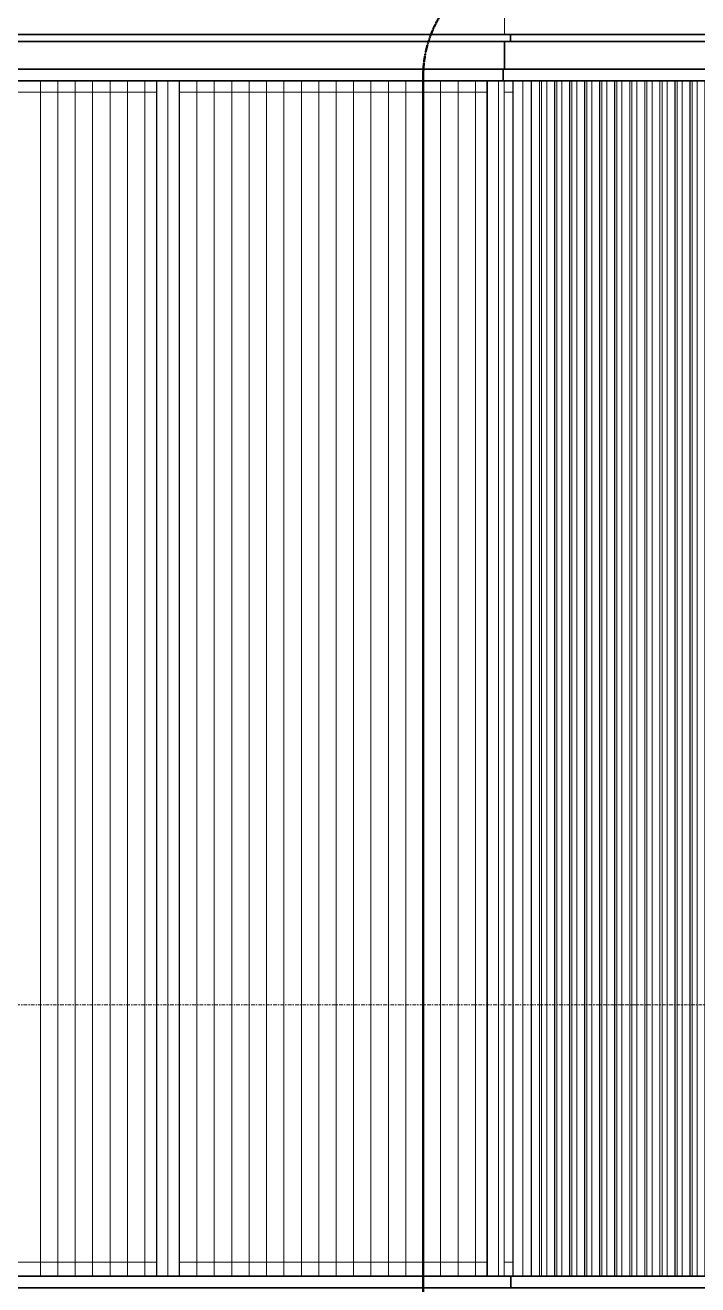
# Model space of a CAD drawing. Header units: millimetres. Extents: x 652554 to 1678317, y -308114 to 170803.
# Drawn here: x 749162 to 752073, y 161223 to 166676 of the extents above; entities that cross this region are included whole.
import ezdxf

# ---------------------------------------------------------------- set-up
doc = ezdxf.new("R2010")
doc.units = ezdxf.units.MM
doc.linetypes.add('Centre', pattern=[31.75, 6.35, -4.7625, 15.875, -4.7625])
doc.linetypes.add('DPA_Hidden 50', pattern=[3, 2, -1])
for name, color, linetype, lineweight in [('A-DETL', 1, 'Continuous', 70), ('A-DETL-GENF', 2, 'Continuous', 35), ('A-FLOR-LEVL', 3, 'Continuous', 9), ('A-GENM', 1, 'Continuous', 9), ('A-GLAZ-CURT', 2, 'Continuous', 9), ('A-GLAZ-CWMG', 2, 'Continuous', 35), ('WALL-E', 2, 'Continuous', 35)]:
    doc.layers.add(name, color=color, linetype=linetype, lineweight=lineweight)
doc.layers.add('DIM', color=1, linetype='Continuous')

# ---------------------------------------------------------------- blocks, each defined once
blk = doc.blocks.new('DPA_CP_Entrance Louver Grill Vertical Z - Louver Grill Vertical Z-V297-2240-01 ENTRANCE 2 ELEVATION 2')
at = {"layer": 'A-GLAZ-CURT'}
for p, q in [((-23006.4, 113750), (-22956.4, 113750)), ((-22956.4, 113750), (-23006.4, 113750)), ((-23006.4, 113750), (-23006.4, 108575)), ((-23006.4, 108575), (-23006.4, 113750)), ((-22956.4, 113750), (-23006.4, 113750)), ((-23006.4, 113750), (-22958.4, 113750)), ((-23006.4, 108575), (-23006.4, 113750)), ((-23006.4, 108575), (-23006.4, 113750)), ((-23006.4, 113700), (-23006.4, 113750)), ((-23006.4, 113750), (-23006.4, 113700)), ((-23006.4, 113750), (-21575.6, 113750)), ((-23006.4, 113750), (-21575.6, 113750)), ((-22958.4, 113750), (-22956.4, 113750)), ((-22958.4, 108575), (-22958.4, 113750)), ((-22958.4, 108575), (-22958.4, 113750)), ((-22956.4, 113750), (-22956.4, 108575)), ((-22956.4, 108575), (-22956.4, 113750)), ((-21625.6, 113750), (-21575.6, 113750)), ((-21575.6, 113750), (-21625.6, 113750)), ((-21625.6, 113750), (-21623.6, 113750)), ((-21575.6, 113750), (-21625.6, 113750)), ((-21625.6, 113750), (-21625.6, 108575)), ((-21625.6, 108575), (-21625.6, 113750)), ((-21623.6, 113750), (-21575.6, 113750)), ((-21623.6, 113750), (-21623.6, 108575)), ((-21623.6, 113750), (-21623.6, 108575)), ((-21575.6, 108575), (-21575.6, 113750)), ((-21575.6, 108575), (-21575.6, 113750)), ((-21575.6, 113750), (-21575.6, 108575)), ((-21575.6, 113750), (-21575.6, 108575)), ((-21575.6, 113700), (-21575.6, 113750)), ((-21575.6, 113750), (-21575.6, 113700)), ((-22956.4, 108635), (-22956.4, 113700)), ((-22956.4, 108635), (-22956.4, 113700)), ((-21625.6, 113700), (-22956.4, 113700)), ((-22956.4, 113700), (-21625.6, 113700)), ((-21625.6, 113700), (-21625.6, 108635)), ((-21625.6, 108635), (-21625.6, 113700)), ((-23006.4, 108575), (-23006.4, 108635)), ((-23006.4, 108635), (-23006.4, 108575)), ((-22956.4, 108635), (-22639, 108635)), ((-22956.4, 108635), (-22639, 108635)), ((-22537.4, 108635), (-21625.6, 108635)), ((-22537.4, 108635), (-21625.6, 108635)), ((-21575.6, 108575), (-21575.6, 108635)), ((-21575.6, 108635), (-21575.6, 108575)), ((-23006.4, 108575), (-22956.4, 108575)), ((-22956.4, 108575), (-23006.4, 108575)), ((-22958.4, 108575), (-23006.4, 108575)), ((-23006.4, 108575), (-22956.4, 108575)), ((-22639, 108575), (-23006.4, 108575)), ((-23006.4, 108575), (-22639, 108575)), ((-22956.4, 108575), (-22958.4, 108575)), ((-21575.6, 108575), (-22537.4, 108575)), ((-22537.4, 108575), (-21575.6, 108575)), ((-21625.6, 108575), (-21575.6, 108575)), ((-21575.6, 108575), (-21625.6, 108575)), ((-21625.6, 108575), (-21575.6, 108575)), ((-21623.6, 108575), (-21625.6, 108575)), ((-21575.6, 108575), (-21623.6, 108575))]:
    blk.add_line(p, q, dxfattribs=at)
blk = doc.blocks.new('DPA_CP_Entrance Louver Grill Vertical Z - Louver Grill Vertical Z-18398701-2240-01 ENTRANCE 2 ELEVATION 2')
at = {"layer": 'A-GLAZ-CURT'}
for p, q in [((-37314, 113750), (-37264, 113750)), ((-37264, 113750), (-37314, 113750)), ((-37314, 113750), (-37314, 108575)), ((-37314, 108575), (-37314, 113750)), ((-37264, 113750), (-37314, 113750)), ((-37314, 113750), (-37266, 113750)), ((-37314, 108575), (-37314, 113750)), ((-37314, 108575), (-37314, 113750)), ((-37314, 113700), (-37314, 113750)), ((-37314, 113750), (-37314, 113700)), ((-37314, 113750), (-35883.2, 113750)), ((-37314, 113750), (-35883.2, 113750)), ((-37266, 113750), (-37264, 113750)), ((-37266, 108575), (-37266, 113750)), ((-37266, 108575), (-37266, 113750)), ((-37264, 113750), (-37264, 108575)), ((-37264, 108575), (-37264, 113750)), ((-35933.2, 113750), (-35883.2, 113750)), ((-35883.2, 113750), (-35933.2, 113750)), ((-35933.2, 113750), (-35931.2, 113750)), ((-35883.2, 113750), (-35933.2, 113750)), ((-35933.2, 113750), (-35933.2, 108575)), ((-35933.2, 108575), (-35933.2, 113750)), ((-35931.2, 113750), (-35883.2, 113750)), ((-35931.2, 113750), (-35931.2, 108575)), ((-35931.2, 113750), (-35931.2, 108575)), ((-35883.2, 108575), (-35883.2, 113750)), ((-35883.2, 108575), (-35883.2, 113750)), ((-35883.2, 113750), (-35883.2, 108575)), ((-35883.2, 113750), (-35883.2, 108575)), ((-35883.2, 113700), (-35883.2, 113750)), ((-35883.2, 113750), (-35883.2, 113700)), ((-37264, 108635), (-37264, 113700)), ((-37264, 108635), (-37264, 113700)), ((-35933.2, 113700), (-37264, 113700)), ((-37264, 113700), (-35933.2, 113700)), ((-35933.2, 113700), (-35933.2, 108635)), ((-35933.2, 108635), (-35933.2, 113700)), ((-37314, 108575), (-37314, 108635)), ((-37314, 108635), (-37314, 108575)), ((-37264, 108635), (-35933.2, 108635)), ((-37264, 108635), (-35933.2, 108635)), ((-35883.2, 108575), (-35883.2, 108635)), ((-35883.2, 108635), (-35883.2, 108575)), ((-37314, 108575), (-37264, 108575)), ((-37264, 108575), (-37314, 108575)), ((-37266, 108575), (-37314, 108575)), ((-37314, 108575), (-37264, 108575)), ((-35883.2, 108575), (-37314, 108575)), ((-37314, 108575), (-35883.2, 108575)), ((-37264, 108575), (-37266, 108575)), ((-35933.2, 108575), (-35883.2, 108575)), ((-35883.2, 108575), (-35933.2, 108575)), ((-35933.2, 108575), (-35883.2, 108575)), ((-35931.2, 108575), (-35933.2, 108575)), ((-35883.2, 108575), (-35931.2, 108575))]:
    blk.add_line(p, q, dxfattribs=at)
blk = doc.blocks.new('GM_Louver Grill Vertical Z - Z Profile-12047619-2240-01 ENTRANCE 2 ELEVATION 2')
at = {"layer": 'A-GENM'}
blk.add_line((-36133.9, 108575), (-36133.9, 113750), dxfattribs=at)
blk = doc.blocks.new('DPA_CP_Entrance Louver Grill Vertical Z - Louver Grill Vertical Z-18398766-2240-01 ENTRANCE 2 ELEVATION 2')
at = {"layer": 'A-GLAZ-CURT'}
for p, q in [((-20101.6, 113750), (-20144.9, 113750)), ((-20144.9, 113750), (-20119.9, 113750)), ((-20144.9, 108575), (-20144.9, 113750)), ((-20119.9, 113750), (-20076.6, 113750)), ((-20119.9, 113750), (-20119.9, 108575)), ((-20082.4, 113750), (-20119.9, 113750)), ((-20119.9, 113750), (-20119.9, 113700)), ((-20119.9, 113750), (-19078.4, 113750)), ((-20076.6, 113750), (-20101.6, 113750)), ((-20039.1, 113750), (-20082.4, 113750)), ((-20082.4, 113750), (-20081.4, 113750)), ((-20082.4, 108575), (-20082.4, 113750)), ((-20082.4, 113700), (-20082.4, 113750)), ((-20082.4, 113750), (-19040.9, 113750)), ((-20081.4, 113750), (-20039.8, 113750)), ((-20081.4, 108575), (-20081.4, 113750)), ((-20039.8, 113750), (-20003.3, 113750)), ((-20039.8, 108575), (-20039.8, 113750)), ((-20001.6, 113750), (-20039.1, 113750)), ((-20003.3, 113750), (-20001.6, 113750)), ((-20003.3, 108575), (-20003.3, 113750)), ((-20001.6, 108575), (-20001.6, 113750)), ((-19103.4, 113750), (-19146.7, 113750)), ((-19146.7, 113750), (-19121.7, 113750)), ((-19121.7, 113750), (-19078.4, 113750)), ((-19078.4, 113750), (-19103.4, 113750)), ((-19084.2, 113750), (-19046.7, 113750)), ((-19040.9, 113750), (-19084.2, 113750)), ((-19045, 113750), (-19081.5, 113750)), ((-19081.5, 113750), (-19039.9, 113750)), ((-19078.4, 113750), (-19040.9, 113750)), ((-19046.7, 113750), (-19045, 113750)), ((-19046.7, 113750), (-19046.7, 113268.3)), ((-19045, 113750), (-19045, 113268.5)), ((-19039.9, 113750), (-19039.9, 113269)), ((-20119.9, 113700), (-20082.4, 113700)), ((-20082.4, 113700), (-20119.9, 113700)), ((-19046.7, 113189.6), (-19046.7, 112277.2)), ((-19045, 113189.6), (-19045, 112278.4)), ((-19039.9, 113189.6), (-19039.9, 112281.8)), ((-19046.7, 112264.8), (-19046.7, 108575)), ((-19045, 112263.6), (-19045, 108575)), ((-19039.9, 112260.2), (-19039.9, 108575)), ((-20082.4, 108635), (-20119.9, 108635)), ((-20119.9, 108635), (-20119.9, 108575)), ((-20119.9, 108635), (-20082.4, 108635)), ((-20082.4, 108575), (-20082.4, 108635)), ((-20119.9, 108575), (-20144.9, 108575)), ((-20144.9, 108575), (-20101.6, 108575)), ((-20076.6, 108575), (-20119.9, 108575)), ((-20119.9, 108575), (-20082.4, 108575)), ((-19078.4, 108575), (-20119.9, 108575)), ((-20101.6, 108575), (-20076.6, 108575)), ((-20082.4, 108575), (-20039.1, 108575)), ((-20082.4, 108575), (-19040.9, 108575)), ((-20039.8, 108575), (-20081.4, 108575)), ((-20003.3, 108575), (-20039.8, 108575)), ((-20039.1, 108575), (-20001.6, 108575)), ((-20001.6, 108575), (-20003.3, 108575)), ((-19121.7, 108575), (-19146.7, 108575)), ((-19146.7, 108575), (-19103.4, 108575)), ((-19078.4, 108575), (-19121.7, 108575)), ((-19103.4, 108575), (-19078.4, 108575)), ((-19084.2, 108575), (-19040.9, 108575)), ((-19046.7, 108575), (-19084.2, 108575)), ((-19039.9, 108575), (-19081.5, 108575)), ((-19081.5, 108575), (-19045, 108575)), ((-19040.9, 108575), (-19078.4, 108575)), ((-19045, 108575), (-19046.7, 108575))]:
    blk.add_line(p, q, dxfattribs=at)
blk = doc.blocks.new('GM_Louver Grill Vertical Z - Z Profile-V304-2240-01 ENTRANCE 2 ELEVATION 2')
at = {"layer": 'A-GENM'}
for p, q in [((-19296.9, 113750), (-19322.8, 113750)), ((-19322.8, 113750), (-19246.2, 113750)), ((-19242, 113750), (-19318.6, 113750)), ((-19318.6, 113750), (-19295.9, 113750)), ((-19285.3, 108575), (-19285.3, 113750)), ((-19246.2, 113750), (-19251.7, 113750)), ((-19251.7, 113750), (-19250.7, 113750)), ((-19251.7, 108575), (-19251.7, 113750)), ((-19250.7, 113750), (-19242, 113750)), ((-19250.7, 108575), (-19250.7, 113750)), ((-19242, 108575), (-19242, 113750)), ((-19246.2, 108575), (-19322.8, 108575)), ((-19322.8, 108575), (-19296.9, 108575)), ((-19295.9, 108575), (-19318.6, 108575)), ((-19318.6, 108575), (-19242, 108575)), ((-19251.7, 108575), (-19246.2, 108575)), ((-19242, 108575), (-19250.7, 108575))]:
    blk.add_line(p, q, dxfattribs=at)
blk = doc.blocks.new('Rectangular Mullion - 50x200-15305095-2240-01 ENTRANCE 2 ELEVATION 2')
at = {"layer": 'A-GLAZ-CWMG'}
for p, q in [((-20091.3, 108575), (-21575.6, 108575)), ((-21575.6, 108575), (-20144.9, 108575)), ((-20091.3, 108525), (-20091.3, 108575)), ((-21575.6, 108525), (-20091.3, 108525)), ((-21575.6, 108525), (-20144.9, 108525))]:
    blk.add_line(p, q, dxfattribs=at)
blk = doc.blocks.new('Rectangular Mullion - 50x200-15305101-2240-01 ENTRANCE 2 ELEVATION 2')
at = {"layer": 'A-GLAZ-CWMG'}
for p, q in [((-22639, 108575), (-23006.4, 108575)), ((-23006.4, 108575), (-22639, 108575)), ((-21575.6, 108575), (-22537.4, 108575)), ((-22537.4, 108575), (-21575.6, 108575)), ((-23006.4, 108525), (-22639, 108525)), ((-23006.4, 108525), (-22639, 108525)), ((-22537.4, 108525), (-21575.6, 108525)), ((-22537.4, 108525), (-21575.6, 108525))]:
    blk.add_line(p, q, dxfattribs=at)
blk = doc.blocks.new('Rectangular Mullion - 50x200-15305094-2240-01 ENTRANCE 2 ELEVATION 2')
at = {"layer": 'A-GLAZ-CWMG'}
for p, q in [((-20144.9, 108575), (-19103.4, 108575)), ((-19003.4, 108575), (-20091.3, 108575)), ((-20091.3, 108575), (-20091.3, 108525)), ((-20144.9, 108525), (-19103.4, 108525)), ((-20091.3, 108525), (-19003.4, 108525))]:
    blk.add_line(p, q, dxfattribs=at)
blk = doc.blocks.new('Rectangular Mullion - Entrance Louver Top-15305102-2240-01 ENTRANCE 2 ELEVATION 2')
at = {"layer": 'A-GLAZ-CWMG'}
for p, q in [((-21575.6, 113950), (-23006.4, 113950)), ((-23006.4, 113950), (-21575.6, 113950)), ((-23006.4, 113920), (-21575.6, 113920)), ((-23006.4, 113920), (-21575.6, 113920)), ((-23006.4, 113800), (-21575.6, 113800)), ((-23006.4, 113800), (-21575.6, 113800)), ((-23006.4, 113750), (-21575.6, 113750)), ((-23006.4, 113750), (-21575.6, 113750))]:
    blk.add_line(p, q, dxfattribs=at)
blk = doc.blocks.new('Rectangular Mullion - Entrance Louver Top-15305097-2240-01 ENTRANCE 2 ELEVATION 2')
at = {"layer": 'A-GLAZ-CWMG'}
for p, q in [((-20092.6, 113950), (-21575.6, 113950)), ((-21575.6, 113950), (-20165, 113950)), ((-21575.6, 113920), (-20092.6, 113920)), ((-21575.6, 113920), (-20119.4, 113920)), ((-20119.4, 113800), (-20119.4, 113920)), ((-20092.6, 113920), (-20092.6, 113950)), ((-21575.6, 113800), (-20119.4, 113800)), ((-21575.6, 113800), (-20124.8, 113800)), ((-20124.8, 113750), (-20124.8, 113800)), ((-21575.6, 113750), (-20124.8, 113750)), ((-21575.6, 113750), (-20165, 113750))]:
    blk.add_line(p, q, dxfattribs=at)
blk = doc.blocks.new('Rectangular Mullion - Entrance Louver Top-15305096-2240-01 ENTRANCE 2 ELEVATION 2')
at = {"layer": 'A-GLAZ-CWMG'}
for p, q in [((-20165, 113950), (-19140.9, 113950)), ((-20119.4, 113920), (-19055.9, 113920)), ((-20119.4, 113920), (-20119.4, 113800)), ((-19005.9, 113950), (-20092.6, 113950)), ((-20092.6, 113950), (-20092.6, 113920)), ((-20092.6, 113920), (-19005.9, 113920)), ((-20124.8, 113800), (-19065.9, 113800)), ((-20124.8, 113800), (-20124.8, 113750)), ((-20119.4, 113800), (-19055.9, 113800)), ((-20165, 113750), (-19140.9, 113750)), ((-20124.8, 113750), (-19065.9, 113750))]:
    blk.add_line(p, q, dxfattribs=at)
blk = doc.blocks.new('DPA_AN_Callout - DPA_AN_Callout-15542493-2240-01 ENTRANCE 2 ELEVATION 2')
at = {"layer": 'A-DETL-GENF', "linetype": 'DPA_Hidden 50', "lineweight": 50}
blk.add_line((-20470.9, 105730.2), (-20470.9, 113769.8), dxfattribs=at)
blk.add_arc((-19970.9, 113769.8), 500, 90, 180, dxfattribs=at)

msp = doc.modelspace()

# ---------------------------------------------------------------- linework, layer by layer
at = {"layer": 'A-DETL', "color": 9, "linetype": 'DPA_Hidden 50', "lineweight": 9}
for p, q in [((751236.1549, 166635.4952), (751236.1549, 167635.4952)), ((759941.5932, 166635.4952), (730641.5932, 166635.4952))]:
    msp.add_line(p, q, dxfattribs=at)
at = {"layer": 'A-FLOR-LEVL', "linetype": 'Centre'}
msp.add_line((725077.5054, 162435.4952), (766666.9021, 162435.4952), dxfattribs=at)
at = {"layer": 'DIM', "color": 6}
msp.add_lwpolyline([(734041.5932, 166635.4952), (755571.5766, 166635.4952), (755571.5766, 158255.4952), (734041.5932, 158255.4952)], close=True, dxfattribs=at)
at = {"layer": 'WALL-E'}
for p, q in [((741646.5516, 166635.4952), (753466.5516, 166635.4952)), ((753266.5516, 166635.4952), (741646.5516, 166635.4952)), ((750646.5516, 166635.4952), (749171.5516, 166635.4952)), ((749171.5516, 166635.4952), (750646.5516, 166635.4952)), ((752146.5516, 166635.4952), (750671.5516, 166635.4952)), ((750671.5516, 166635.4952), (752146.5516, 166635.4952))]:
    msp.add_line(p, q, dxfattribs=at)

# ---------------------------------------------------------------- block references
at = {"layer": 'A-DETL-GENF'}
msp.add_blockref('DPA_AN_Callout - DPA_AN_Callout-15542493-2240-01 ENTRANCE 2 ELEVATION 2', (771355.5694, 52685.4952), dxfattribs=at)
at = {"layer": 'A-GENM'}
for name, p in [('GM_Louver Grill Vertical Z - Z Profile-12047619-2240-01 ENTRANCE 2 ELEVATION 2', (785361.8032, 52685.4952)), ('GM_Louver Grill Vertical Z - Z Profile-12047619-2240-01 ENTRANCE 2 ELEVATION 2', (785437.142, 52685.4952)), ('GM_Louver Grill Vertical Z - Z Profile-12047619-2240-01 ENTRANCE 2 ELEVATION 2', (785512.4807, 52685.4952)), ('GM_Louver Grill Vertical Z - Z Profile-12047619-2240-01 ENTRANCE 2 ELEVATION 2', (785587.8195, 52685.4952)), ('GM_Louver Grill Vertical Z - Z Profile-12047619-2240-01 ENTRANCE 2 ELEVATION 2', (785663.1582, 52685.4952)), ('GM_Louver Grill Vertical Z - Z Profile-12047619-2240-01 ENTRANCE 2 ELEVATION 2', (785738.497, 52685.4952)), ('GM_Louver Grill Vertical Z - Z Profile-12047619-2240-01 ENTRANCE 2 ELEVATION 2', (785813.8358, 52685.4952)), ('GM_Louver Grill Vertical Z - Z Profile-12047619-2240-01 ENTRANCE 2 ELEVATION 2', (785963.8358, 52685.4952)), ('GM_Louver Grill Vertical Z - Z Profile-12047619-2240-01 ENTRANCE 2 ELEVATION 2', (786039.1745, 52685.4952)), ('GM_Louver Grill Vertical Z - Z Profile-12047619-2240-01 ENTRANCE 2 ELEVATION 2', (786114.5133, 52685.4952)), ('GM_Louver Grill Vertical Z - Z Profile-12047619-2240-01 ENTRANCE 2 ELEVATION 2', (786189.852, 52685.4952)), ('GM_Louver Grill Vertical Z - Z Profile-12047619-2240-01 ENTRANCE 2 ELEVATION 2', (786265.1908, 52685.4952)), ('GM_Louver Grill Vertical Z - Z Profile-12047619-2240-01 ENTRANCE 2 ELEVATION 2', (786340.5295, 52685.4952)), ('GM_Louver Grill Vertical Z - Z Profile-12047619-2240-01 ENTRANCE 2 ELEVATION 2', (786415.8683, 52685.4952)), ('GM_Louver Grill Vertical Z - Z Profile-12047619-2240-01 ENTRANCE 2 ELEVATION 2', (786491.2071, 52685.4952)), ('GM_Louver Grill Vertical Z - Z Profile-12047619-2240-01 ENTRANCE 2 ELEVATION 2', (786566.5458, 52685.4952)), ('GM_Louver Grill Vertical Z - Z Profile-12047619-2240-01 ENTRANCE 2 ELEVATION 2', (786641.8846, 52685.4952)), ('GM_Louver Grill Vertical Z - Z Profile-12047619-2240-01 ENTRANCE 2 ELEVATION 2', (786717.2233, 52685.4952)), ('GM_Louver Grill Vertical Z - Z Profile-12047619-2240-01 ENTRANCE 2 ELEVATION 2', (786792.5621, 52685.4952)), ('GM_Louver Grill Vertical Z - Z Profile-12047619-2240-01 ENTRANCE 2 ELEVATION 2', (786867.9008, 52685.4952)), ('GM_Louver Grill Vertical Z - Z Profile-12047619-2240-01 ENTRANCE 2 ELEVATION 2', (786943.2396, 52685.4952)), ('GM_Louver Grill Vertical Z - Z Profile-12047619-2240-01 ENTRANCE 2 ELEVATION 2', (787018.5784, 52685.4952)), ('GM_Louver Grill Vertical Z - Z Profile-12047619-2240-01 ENTRANCE 2 ELEVATION 2', (787093.9171, 52685.4952)), ('GM_Louver Grill Vertical Z - Z Profile-12047619-2240-01 ENTRANCE 2 ELEVATION 2', (787169.2559, 52685.4952)), ('GM_Louver Grill Vertical Z - Z Profile-12047619-2240-01 ENTRANCE 2 ELEVATION 2', (787244.5946, 52685.4952)), ('GM_Louver Grill Vertical Z - Z Profile-V304-2240-01 ENTRANCE 2 ELEVATION 2', (770639.3395, 52685.4952)), ('GM_Louver Grill Vertical Z - Z Profile-V304-2240-01 ENTRANCE 2 ELEVATION 2', (770704.4513, 52685.4952)), ('GM_Louver Grill Vertical Z - Z Profile-V304-2240-01 ENTRANCE 2 ELEVATION 2', (770769.5631, 52685.4952)), ('GM_Louver Grill Vertical Z - Z Profile-V304-2240-01 ENTRANCE 2 ELEVATION 2', (770834.675, 52685.4952)), ('GM_Louver Grill Vertical Z - Z Profile-V304-2240-01 ENTRANCE 2 ELEVATION 2', (770899.7868, 52685.4952)), ('GM_Louver Grill Vertical Z - Z Profile-V304-2240-01 ENTRANCE 2 ELEVATION 2', (770964.8986, 52685.4952)), ('GM_Louver Grill Vertical Z - Z Profile-V304-2240-01 ENTRANCE 2 ELEVATION 2', (771030.0104, 52685.4952)), ('GM_Louver Grill Vertical Z - Z Profile-V304-2240-01 ENTRANCE 2 ELEVATION 2', (771095.1222, 52685.4952)), ('GM_Louver Grill Vertical Z - Z Profile-V304-2240-01 ENTRANCE 2 ELEVATION 2', (771160.234, 52685.4952)), ('GM_Louver Grill Vertical Z - Z Profile-V304-2240-01 ENTRANCE 2 ELEVATION 2', (771225.3458, 52685.4952)), ('GM_Louver Grill Vertical Z - Z Profile-V304-2240-01 ENTRANCE 2 ELEVATION 2', (771290.4576, 52685.4952)), ('GM_Louver Grill Vertical Z - Z Profile-V304-2240-01 ENTRANCE 2 ELEVATION 2', (771355.5694, 52685.4952))]:
    msp.add_blockref(name, p, dxfattribs=at)
at = {"layer": 'A-GLAZ-CURT'}
for name, p in [('DPA_CP_Entrance Louver Grill Vertical Z - Louver Grill Vertical Z-V297-2240-01 ENTRANCE 2 ELEVATION 2', (771355.5694, 52685.4952)), ('DPA_CP_Entrance Louver Grill Vertical Z - Louver Grill Vertical Z-18398701-2240-01 ENTRANCE 2 ELEVATION 2', (787093.9171, 52685.4952)), ('DPA_CP_Entrance Louver Grill Vertical Z - Louver Grill Vertical Z-18398766-2240-01 ENTRANCE 2 ELEVATION 2', (771355.5694, 52685.4952))]:
    msp.add_blockref(name, p, dxfattribs=at)
at = {"layer": 'A-GLAZ-CWMG'}
for name in ['Rectangular Mullion - Entrance Louver Top-15305102-2240-01 ENTRANCE 2 ELEVATION 2', 'Rectangular Mullion - Entrance Louver Top-15305097-2240-01 ENTRANCE 2 ELEVATION 2', 'Rectangular Mullion - Entrance Louver Top-15305096-2240-01 ENTRANCE 2 ELEVATION 2', 'Rectangular Mullion - 50x200-15305101-2240-01 ENTRANCE 2 ELEVATION 2', 'Rectangular Mullion - 50x200-15305095-2240-01 ENTRANCE 2 ELEVATION 2', 'Rectangular Mullion - 50x200-15305094-2240-01 ENTRANCE 2 ELEVATION 2']:
    msp.add_blockref(name, (771355.5694, 52685.4952), dxfattribs=at)

doc.saveas('drawing.dxf')
